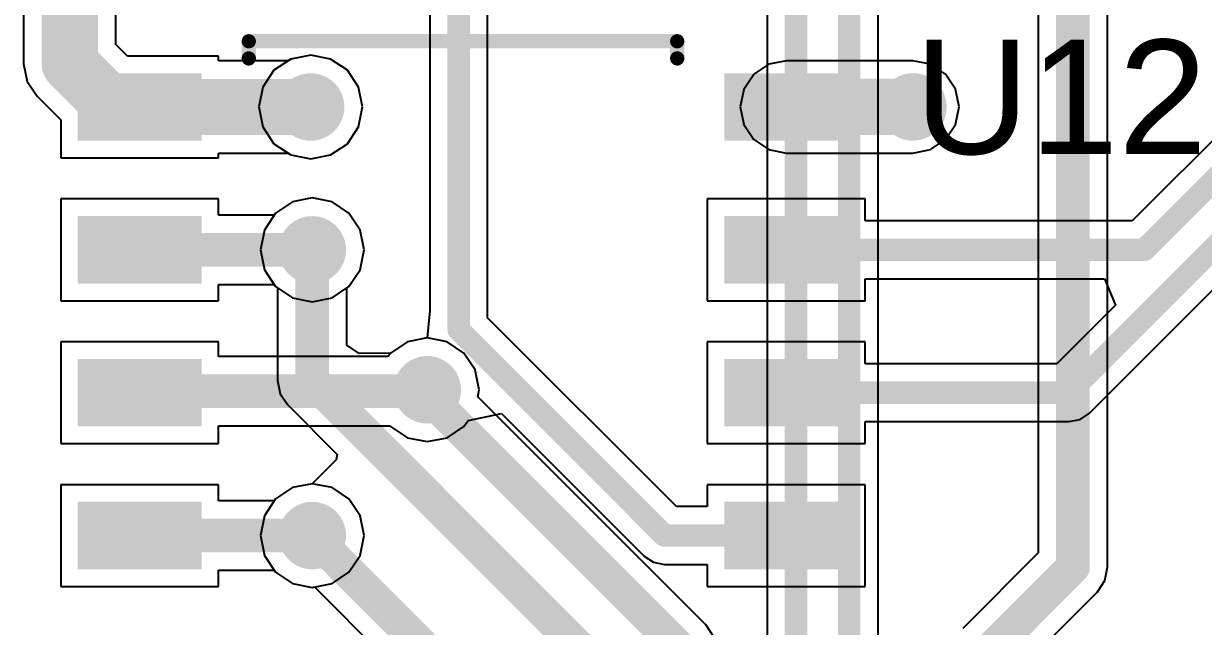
# Model space of a CAD drawing. Header units: millimetres. Extents: x -0.52 to 3.79, y -0.54 to 3.26.
# Drawn here: x 3.0557 to 3.4687, y 1.0172 to 1.2282 of the extents above; entities that cross this region are included whole.
import ezdxf

# ---------------------------------------------------------------- set-up
doc = ezdxf.new("R2010")
doc.units = ezdxf.units.MM
doc.header["$MEASUREMENT"] = 0
for name, color, linetype in [('BottomLayer', 5, 'Continuous'), ('BottomSolder', 6, 'Continuous'), ('TopLayer', 1, 'Continuous'), ('TopOverlay', 2, 'Continuous'), ('TopPaste', 8, 'Continuous'), ('TopSolder', 216, 'Continuous'), ('ViaHoleLayer', 16, 'Continuous')]:
    doc.layers.add(name, color=color, linetype=linetype)
doc.styles.add('Arial', font='', dxfattribs={"height": 0.2})
doc.styles.get('Arial').set_extended_font_data('Arial')

# ---------------------------------------------------------------- blocks, each defined once
blk = doc.blocks.new('SOP_16_150____66')
at = {"layer": 'TopLayer'}
for points in [[(-0.13484255, 0.186811), (-0.09153545, 0.186811), (-0.09153545, 0.163189), (-0.13484255, 0.163189)], [(0.09153545, 0.186811), (0.13484255, 0.186811), (0.13484255, 0.163189), (0.09153545, 0.163189)], [(-0.13484255, 0.136811), (-0.09153545, 0.136811), (-0.09153545, 0.113189), (-0.13484255, 0.113189)], [(0.09153545, 0.136811), (0.13484255, 0.136811), (0.13484255, 0.113189), (0.09153545, 0.113189)], [(-0.13484255, 0.086811), (-0.09153545, 0.086811), (-0.09153545, 0.063189), (-0.13484255, 0.063189)], [(0.09153545, 0.086811), (0.13484255, 0.086811), (0.13484255, 0.063189), (0.09153545, 0.063189)], [(-0.13484255, 0.036811), (-0.09153545, 0.036811), (-0.09153545, 0.013189), (-0.13484255, 0.013189)], [(0.09153545, 0.036811), (0.13484255, 0.036811), (0.13484255, 0.013189), (0.09153545, 0.013189)], [(-0.13484255, -0.013189), (-0.09153545, -0.013189), (-0.09153545, -0.036811), (-0.13484255, -0.036811)], [(0.09153545, -0.013189), (0.13484255, -0.013189), (0.13484255, -0.036811), (0.09153545, -0.036811)], [(-0.13484255, -0.063189), (-0.09153545, -0.063189), (-0.09153545, -0.086811), (-0.13484255, -0.086811)], [(0.09153545, -0.063189), (0.13484255, -0.063189), (0.13484255, -0.086811), (0.09153545, -0.086811)], [(-0.13484255, -0.113189), (-0.09153545, -0.113189), (-0.09153545, -0.136811), (-0.13484255, -0.136811)], [(0.09153545, -0.113189), (0.13484255, -0.113189), (0.13484255, -0.136811), (0.09153545, -0.136811)], [(-0.13484255, -0.163189), (-0.09153545, -0.163189), (-0.09153545, -0.186811), (-0.13484255, -0.186811)], [(0.09153545, -0.163189), (0.13484255, -0.163189), (0.13484255, -0.186811), (0.09153545, -0.186811)]]:
    blk.add_hatch(color=1, dxfattribs=at).paths.add_polyline_path(points)
at = {"layer": 'TopOverlay'}
blk.add_hatch(color=2, dxfattribs=at).paths.add_polyline_path([(-0.088, 0.16), (-0.077, 0.16), (-0.077, 0.186), (-0.088, 0.186)])
at = {"layer": 'TopPaste'}
for points in [[(-0.13484255, 0.186811), (-0.09153545, 0.186811), (-0.09153545, 0.163189), (-0.13484255, 0.163189)], [(0.09153545, 0.186811), (0.13484255, 0.186811), (0.13484255, 0.163189), (0.09153545, 0.163189)], [(-0.13484255, 0.136811), (-0.09153545, 0.136811), (-0.09153545, 0.113189), (-0.13484255, 0.113189)], [(0.09153545, 0.136811), (0.13484255, 0.136811), (0.13484255, 0.113189), (0.09153545, 0.113189)], [(-0.13484255, 0.086811), (-0.09153545, 0.086811), (-0.09153545, 0.063189), (-0.13484255, 0.063189)], [(0.09153545, 0.086811), (0.13484255, 0.086811), (0.13484255, 0.063189), (0.09153545, 0.063189)], [(-0.13484255, 0.036811), (-0.09153545, 0.036811), (-0.09153545, 0.013189), (-0.13484255, 0.013189)], [(0.09153545, 0.036811), (0.13484255, 0.036811), (0.13484255, 0.013189), (0.09153545, 0.013189)], [(-0.13484255, -0.013189), (-0.09153545, -0.013189), (-0.09153545, -0.036811), (-0.13484255, -0.036811)], [(0.09153545, -0.013189), (0.13484255, -0.013189), (0.13484255, -0.036811), (0.09153545, -0.036811)], [(-0.13484255, -0.063189), (-0.09153545, -0.063189), (-0.09153545, -0.086811), (-0.13484255, -0.086811)], [(0.09153545, -0.063189), (0.13484255, -0.063189), (0.13484255, -0.086811), (0.09153545, -0.086811)], [(-0.13484255, -0.113189), (-0.09153545, -0.113189), (-0.09153545, -0.136811), (-0.13484255, -0.136811)], [(0.09153545, -0.113189), (0.13484255, -0.113189), (0.13484255, -0.136811), (0.09153545, -0.136811)], [(-0.13484255, -0.163189), (-0.09153545, -0.163189), (-0.09153545, -0.186811), (-0.13484255, -0.186811)], [(0.09153545, -0.163189), (0.13484255, -0.163189), (0.13484255, -0.186811), (0.09153545, -0.186811)]]:
    blk.add_hatch(color=8, dxfattribs=at).paths.add_polyline_path(points)
at = {"layer": 'TopSolder'}
for points in [[(-0.13484255, 0.186811), (-0.09153545, 0.186811), (-0.09153545, 0.163189), (-0.13484255, 0.163189)], [(0.09153545, 0.186811), (0.13484255, 0.186811), (0.13484255, 0.163189), (0.09153545, 0.163189)], [(-0.13484255, 0.136811), (-0.09153545, 0.136811), (-0.09153545, 0.113189), (-0.13484255, 0.113189)], [(0.09153545, 0.136811), (0.13484255, 0.136811), (0.13484255, 0.113189), (0.09153545, 0.113189)], [(-0.13484255, 0.086811), (-0.09153545, 0.086811), (-0.09153545, 0.063189), (-0.13484255, 0.063189)], [(0.09153545, 0.086811), (0.13484255, 0.086811), (0.13484255, 0.063189), (0.09153545, 0.063189)], [(-0.13484255, 0.036811), (-0.09153545, 0.036811), (-0.09153545, 0.013189), (-0.13484255, 0.013189)], [(0.09153545, 0.036811), (0.13484255, 0.036811), (0.13484255, 0.013189), (0.09153545, 0.013189)], [(-0.13484255, -0.013189), (-0.09153545, -0.013189), (-0.09153545, -0.036811), (-0.13484255, -0.036811)], [(0.09153545, -0.013189), (0.13484255, -0.013189), (0.13484255, -0.036811), (0.09153545, -0.036811)], [(-0.13484255, -0.063189), (-0.09153545, -0.063189), (-0.09153545, -0.086811), (-0.13484255, -0.086811)], [(0.09153545, -0.063189), (0.13484255, -0.063189), (0.13484255, -0.086811), (0.09153545, -0.086811)], [(-0.13484255, -0.113189), (-0.09153545, -0.113189), (-0.09153545, -0.136811), (-0.13484255, -0.136811)], [(0.09153545, -0.113189), (0.13484255, -0.113189), (0.13484255, -0.136811), (0.09153545, -0.136811)], [(-0.13484255, -0.163189), (-0.09153545, -0.163189), (-0.09153545, -0.186811), (-0.13484255, -0.186811)], [(0.09153545, -0.163189), (0.13484255, -0.163189), (0.13484255, -0.186811), (0.09153545, -0.186811)]]:
    blk.add_hatch(color=216, dxfattribs=at).paths.add_polyline_path(points)
at = {"layer": 'TopOverlay', "const_width": 0.005}
for points in [[(-0.075, 0.198), (-0.075, 0.192)], [(0.075, 0.198), (-0.075, 0.198)], [(0.075, 0.198), (0.075, 0.192)], [(-0.146, 0.181), (-0.146, 0.171)], [(-0.141, 0.176), (-0.146, 0.181)], [(-0.141, 0.176), (-0.146, 0.171)], [(-0.075, -0.192), (-0.075, -0.198)], [(0.075, -0.192), (0.075, -0.198)], [(0.075, -0.198), (-0.075, -0.198)]]:
    blk.add_lwpolyline(points, dxfattribs=at)
at = {"layer": 'TopOverlay', "const_width": 0.0025}
for points in [[(-0.07625, 0.198, 1), (-0.07375, 0.198, 1)], [(-0.07625, 0.198, 1), (-0.07375, 0.198, 1)], [(0.07375, 0.198, 1), (0.07625, 0.198, 1)], [(0.07375, 0.198, 1), (0.07625, 0.198, 1)], [(-0.07625, 0.192, 1), (-0.07375, 0.192, 1)], [(0.07375, 0.192, 1), (0.07625, 0.192, 1)], [(-0.14725, 0.181, 1), (-0.14475, 0.181, 1)], [(-0.14725, 0.181, 1), (-0.14475, 0.181, 1)], [(-0.14225, 0.176, 1), (-0.13975, 0.176, 1)], [(-0.14225, 0.176, 1), (-0.13975, 0.176, 1)], [(-0.14725, 0.171, 1), (-0.14475, 0.171, 1)], [(-0.14725, 0.171, 1), (-0.14475, 0.171, 1)], [(-0.07625, -0.192, 1), (-0.07375, -0.192, 1)], [(0.07375, -0.192, 1), (0.07625, -0.192, 1)], [(-0.07625, -0.198, 1), (-0.07375, -0.198, 1)], [(-0.07625, -0.198, 1), (-0.07375, -0.198, 1)], [(0.07375, -0.198, 1), (0.07625, -0.198, 1)], [(0.07375, -0.198, 1), (0.07625, -0.198, 1)]]:
    blk.add_lwpolyline(points, format="xyb", close=True, dxfattribs=at)

msp = doc.modelspace()

# ---------------------------------------------------------------- hatches: boundary and pattern name
at = {"layer": 'BottomLayer'}
h = msp.add_hatch(color=5, dxfattribs=at)
edge = h.paths.add_edge_path()
edge.add_arc((3.1561732, 1.1989685), 0.011811, 0, 360)
h = msp.add_hatch(color=5, dxfattribs=at)
edge = h.paths.add_edge_path()
edge.add_arc((3.367, 1.199), 0.011811, 0, 360)
h = msp.add_hatch(color=5, dxfattribs=at)
edge = h.paths.add_edge_path()
edge.add_arc((3.1567412, 1.1489685), 0.011811, 0, 360)
h = msp.add_hatch(color=5, dxfattribs=at)
edge = h.paths.add_edge_path()
edge.add_arc((3.197, 1.1), 0.011811, 0, 360)
h = msp.add_hatch(color=5, dxfattribs=at)
edge = h.paths.add_edge_path()
edge.add_arc((3.1567412, 1.0489685), 0.011811, 0, 360)
at = {"layer": 'BottomSolder'}
h = msp.add_hatch(color=6, dxfattribs=at)
edge = h.paths.add_edge_path()
edge.add_arc((3.1561732, 1.1989685), 0.0059055, 0, 360)
h = msp.add_hatch(color=6, dxfattribs=at)
edge = h.paths.add_edge_path()
edge.add_arc((3.367, 1.199), 0.0059055, 0, 360)
h = msp.add_hatch(color=6, dxfattribs=at)
edge = h.paths.add_edge_path()
edge.add_arc((3.1567412, 1.1489685), 0.0059055, 0, 360)
h = msp.add_hatch(color=6, dxfattribs=at)
edge = h.paths.add_edge_path()
edge.add_arc((3.197, 1.1), 0.0059055, 0, 360)
h = msp.add_hatch(color=6, dxfattribs=at)
edge = h.paths.add_edge_path()
edge.add_arc((3.1567412, 1.0489685), 0.0059055, 0, 360)
at = {"layer": 'TopLayer'}
h = msp.add_hatch(color=1, dxfattribs=at)
edge = h.paths.add_edge_path()
edge.add_arc((3.1561732, 1.1989685), 0.011811, 0, 360)
h = msp.add_hatch(color=1, dxfattribs=at)
edge = h.paths.add_edge_path()
edge.add_arc((3.367, 1.199), 0.011811, 0, 360)
h = msp.add_hatch(color=1, dxfattribs=at)
edge = h.paths.add_edge_path()
edge.add_arc((3.1567412, 1.1489685), 0.011811, 0, 360)
h = msp.add_hatch(color=1, dxfattribs=at)
edge = h.paths.add_edge_path()
edge.add_arc((3.197, 1.1), 0.011811, 0, 360)
h = msp.add_hatch(color=1, dxfattribs=at)
edge = h.paths.add_edge_path()
edge.add_arc((3.1567412, 1.0489685), 0.011811, 0, 360)
at = {"layer": 'TopSolder'}
h = msp.add_hatch(color=216, dxfattribs=at)
edge = h.paths.add_edge_path()
edge.add_arc((3.1561732, 1.1989685), 0.0059055, 0, 360)
h = msp.add_hatch(color=216, dxfattribs=at)
edge = h.paths.add_edge_path()
edge.add_arc((3.367, 1.199), 0.0059055, 0, 360)
h = msp.add_hatch(color=216, dxfattribs=at)
edge = h.paths.add_edge_path()
edge.add_arc((3.1567412, 1.1489685), 0.0059055, 0, 360)
h = msp.add_hatch(color=216, dxfattribs=at)
edge = h.paths.add_edge_path()
edge.add_arc((3.197, 1.1), 0.0059055, 0, 360)
h = msp.add_hatch(color=216, dxfattribs=at)
edge = h.paths.add_edge_path()
edge.add_arc((3.1567412, 1.0489685), 0.0059055, 0, 360)
at = {"layer": 'ViaHoleLayer'}
h = msp.add_hatch(color=16, dxfattribs=at)
edge = h.paths.add_edge_path()
edge.add_arc((3.1561732, 1.1989685), 0.0059055, 0, 360)
h = msp.add_hatch(color=16, dxfattribs=at)
edge = h.paths.add_edge_path()
edge.add_arc((3.367, 1.199), 0.0059055, 0, 360)
h = msp.add_hatch(color=16, dxfattribs=at)
edge = h.paths.add_edge_path()
edge.add_arc((3.1567412, 1.1489685), 0.0059055, 0, 360)
h = msp.add_hatch(color=16, dxfattribs=at)
edge = h.paths.add_edge_path()
edge.add_arc((3.197, 1.1), 0.0059055, 0, 360)
h = msp.add_hatch(color=16, dxfattribs=at)
edge = h.paths.add_edge_path()
edge.add_arc((3.1567412, 1.0489685), 0.0059055, 0, 360)

# ---------------------------------------------------------------- linework, layer by layer
at = {"layer": 'BottomLayer'}
for p, q in [((3.315932, 1.4333251), (3.315932, 0.8673714)), ((3.4351387, 1.0378813), (3.4351387, 1.2929719)), ((3.4108613, 1.2893907), (3.4108613, 1.0429088)), ((3.3547951, 0.9671416), (3.3547951, 1.2587161)), ((3.1492237, 1.2157461), (3.1433322, 1.2118095)), ((3.1561732, 1.2171284), (3.1492237, 1.2157461)), ((3.1631227, 1.2157461), (3.1561732, 1.2171284)), ((3.1690142, 1.2118095), (3.1631227, 1.2157461)), ((3.1433322, 1.2118095), (3.1393956, 1.205918)), ((3.1729508, 1.205918), (3.1690142, 1.2118095)), ((3.1393956, 1.205918), (3.1380133, 1.1989685)), ((3.1743331, 1.1989685), (3.1729508, 1.205918)), ((3.1380133, 1.1989685), (3.1393956, 1.192019)), ((3.1729508, 1.192019), (3.1743331, 1.1989685)), ((3.1393956, 1.192019), (3.1433322, 1.1861275)), ((3.1690142, 1.1861275), (3.1729508, 1.192019)), ((3.1433322, 1.1861275), (3.1492237, 1.1821909)), ((3.1631227, 1.1821909), (3.1690142, 1.1861275)), ((3.1492237, 1.1821909), (3.1561732, 1.1808086)), ((3.1561732, 1.1808086), (3.1631227, 1.1821909)), ((3.1497917, 1.1657461), (3.1439002, 1.1618095)), ((3.1567412, 1.1671284), (3.1497917, 1.1657461)), ((3.1636907, 1.1657461), (3.1567412, 1.1671284)), ((3.1695822, 1.1618095), (3.1636907, 1.1657461)), ((3.1439002, 1.1618095), (3.1399636, 1.155918)), ((3.1735188, 1.155918), (3.1695822, 1.1618095)), ((3.1399636, 1.155918), (3.1385813, 1.1489685)), ((3.1749011, 1.1489685), (3.1735188, 1.155918)), ((3.1385813, 1.1489685), (3.1399636, 1.142019)), ((3.1735188, 1.142019), (3.1749011, 1.1489685)), ((3.1399636, 1.142019), (3.1439002, 1.1361275)), ((3.1695822, 1.1361275), (3.1735188, 1.142019)), ((3.1439002, 1.1361275), (3.1446025, 1.1356582)), ((3.1688799, 1.1356582), (3.1695822, 1.1361275)), ((3.1446025, 1.1356582), (3.1446025, 1.1032593)), ((3.1688799, 1.1155641), (3.1688799, 1.1356582)), ((3.1730983, 1.1126402), (3.1688799, 1.1155641)), ((3.1900505, 1.1167776), (3.1841591, 1.112841)), ((3.197, 1.1181599), (3.1900505, 1.1167776)), ((3.2039495, 1.1167776), (3.197, 1.1181599)), ((3.209841, 1.112841), (3.2039495, 1.1167776)), ((3.1841591, 1.112841), (3.1730983, 1.1126402)), ((3.2137776, 1.1069495), (3.209841, 1.112841)), ((3.2151599, 1.1), (3.2137776, 1.1069495)), ((3.1446025, 1.1032593), (3.1446024, 1.1032588)), ((3.1446024, 1.1032588), (3.1455265, 1.0986135)), ((3.2146633, 1.0975035), (3.2151599, 1.1)), ((3.1455265, 1.0986135), (3.1481578, 1.0946754)), ((3.1481578, 1.0946754), (3.1654518, 1.0773814)), ((3.2945834, 1.0175834), (3.2146633, 1.0975035)), ((3.1650854, 1.0754888), (3.1567411, 1.0671284)), ((3.1654518, 1.0773814), (3.1650854, 1.0754888)), ((3.1497917, 1.0657461), (3.1439002, 1.0618095)), ((3.1567411, 1.0671284), (3.1497917, 1.0657461)), ((3.1439002, 1.0618095), (3.1399636, 1.055918)), ((3.1399636, 1.055918), (3.1385813, 1.0489685)), ((3.1385813, 1.0489685), (3.1399636, 1.042019)), ((3.1399636, 1.042019), (3.1439002, 1.0361275)), ((3.4108613, 1.0429088), (3.3844319, 1.0164794)), ((3.4342147, 1.0332355), (3.4351388, 1.0378808)), ((3.4351388, 1.0378808), (3.4351387, 1.0378813)), ((3.1439002, 1.0361275), (3.1497917, 1.0321909)), ((3.4315834, 1.0292974), (3.4342147, 1.0332355)), ((3.1497917, 1.0321909), (3.1567412, 1.0308086)), ((3.1567412, 1.0308086), (3.1575696, 1.0309734)), ((3.1575696, 1.0309734), (3.1998613, 0.9886817)), ((3.4015986, 0.9993127), (3.4315831, 1.0292972)), ((3.4315831, 1.0292972), (3.4315834, 1.0292974)), ((3.2972147, 1.0136453), (3.2945834, 1.0175834))]:
    msp.add_line(p, q, dxfattribs=at)
for points, const_width in [([(3.3446634, 0.9629449), (3.3446634, 1.4633367)], 0.007874), ([(3.3260637, 0.8673714), (3.3260637, 1.4375218)], 0.007874), ([(3.423, 1.0378808), (3.423, 1.298)], 0.011811), ([(3.1567412, 1.1032588), (3.1567412, 1.1489685)], 0.011811), ([(3.1567412, 1.1032588), (3.264, 0.996)], 0.011811), ([(3.197, 1.098), (3.197, 1.1)], 0.011811), ([(3.197, 1.098), (3.286, 1.009)], 0.011811), ([(3.1567412, 1.0489685), (3.212, 0.9937097)], 0.011811), ([(3.3836035, 0.9984843), (3.423, 1.0378808)], 0.011811)]:
    msp.add_lwpolyline(points, dxfattribs=dict(at, const_width=const_width))
at = {"layer": 'BottomLayer', "const_width": 0.0059055}
for points in [[(3.1537885, 1.1489685, 1), (3.1596939, 1.1489685, 1)], [(3.1537885, 1.1032588, 1), (3.1596939, 1.1032588, 1)], [(3.1537885, 1.1032588, 1), (3.1596939, 1.1032588, 1)], [(3.1940473, 1.1, 1), (3.1999527, 1.1, 1)], [(3.1940473, 1.098, 1), (3.1999527, 1.098, 1)], [(3.1940473, 1.098, 1), (3.1999527, 1.098, 1)], [(3.1537885, 1.0489685, 1), (3.1596939, 1.0489685, 1)], [(3.4200473, 1.0378808, 1), (3.4259527, 1.0378808, 1)], [(3.4200473, 1.0378808, 1), (3.4259527, 1.0378808, 1)]]:
    msp.add_lwpolyline(points, format="xyb", close=True, dxfattribs=at)
at = {"layer": 'TopLayer'}
for p, q in [((3.1978683, 1.4068033), (3.1978683, 1.1277525)), ((3.2181317, 1.1251967), (3.2181317, 1.3174743)), ((3.5471301, 1.2624172), (3.4438131, 1.1591003)), ((3.0556758, 1.2503465), (3.0556758, 1.214126)), ((3.4287961, 1.0918044), (3.584111, 1.2471193)), ((3.0879816, 1.2208168), (3.0879816, 1.2362213)), ((3.0920189, 1.2167795), (3.0879816, 1.2208168)), ((3.1239625, 1.2167795), (3.0920189, 1.2167795)), ((3.1239625, 1.2151214), (3.1239625, 1.2167795)), ((3.1482888, 1.2151214), (3.1239625, 1.2151214)), ((3.1492237, 1.2157461), (3.1482888, 1.2151214)), ((3.1561732, 1.2171284), (3.1492237, 1.2157461)), ((3.1631227, 1.2157461), (3.1561732, 1.2171284)), ((3.1690142, 1.2118095), (3.1631227, 1.2157461)), ((3.3227028, 1.2151372), (3.3165214, 1.2139076)), ((3.3669211, 1.2151372), (3.3227028, 1.2151372)), ((3.367, 1.2151529), (3.3669211, 1.2151372)), ((3.3731815, 1.2139233), (3.367, 1.2151529)), ((3.0556758, 1.214126), (3.0569054, 1.2079445)), ((3.1729508, 1.205918), (3.1690142, 1.2118095)), ((3.3112652, 1.2103903), (3.3077637, 1.20515)), ((3.3112809, 1.2104061), (3.3112652, 1.2103903)), ((3.3165214, 1.2139076), (3.3112809, 1.2104061)), ((3.3784218, 1.2104218), (3.3731815, 1.2139233)), ((3.3819233, 1.2051815), (3.3784218, 1.2104218)), ((3.0569054, 1.2079445), (3.0604069, 1.2027041)), ((3.0604069, 1.2027041), (3.0686555, 1.1944556)), ((3.1743331, 1.1989685), (3.1729508, 1.205918)), ((3.3077637, 1.20515), (3.3065341, 1.1989685)), ((3.3831529, 1.199), (3.3819233, 1.2051815)), ((3.1729508, 1.192019), (3.1743331, 1.1989685)), ((3.3065341, 1.1989685), (3.3077637, 1.192787)), ((3.3819233, 1.1928185), (3.3831529, 1.199)), ((3.0686555, 1.1944556), (3.0686555, 1.1811575)), ((3.1690142, 1.1861275), (3.1729508, 1.192019)), ((3.3077637, 1.192787), (3.3112652, 1.1875467)), ((3.3784218, 1.1875782), (3.3819233, 1.1928185)), ((3.1631227, 1.1821909), (3.1690142, 1.1861275)), ((3.3112652, 1.1875467), (3.3165055, 1.1840452)), ((3.3731658, 1.184061), (3.3784061, 1.1875625)), ((3.3784061, 1.1875625), (3.3784218, 1.1875782)), ((3.1239625, 1.1811575), (3.1239625, 1.1828156)), ((3.1239625, 1.1828156), (3.1482888, 1.1828156)), ((3.1482888, 1.1828156), (3.1492237, 1.1821909)), ((3.1492237, 1.1821909), (3.1561732, 1.1808086)), ((3.1561732, 1.1808086), (3.1631227, 1.1821909)), ((3.3165055, 1.1840452), (3.322687, 1.1828156)), ((3.322687, 1.1828156), (3.3227664, 1.1828314)), ((3.3227664, 1.1828314), (3.3669843, 1.1828314)), ((3.3669843, 1.1828314), (3.3731658, 1.184061)), ((3.0686555, 1.1811575), (3.1239625, 1.1811575)), ((3.1239625, 1.1667795), (3.0686555, 1.1667795)), ((3.0686555, 1.1667795), (3.0686555, 1.1311575)), ((3.1239625, 1.1611072), (3.1239625, 1.1667795)), ((3.1497917, 1.1657461), (3.1439002, 1.1618095)), ((3.1567412, 1.1671284), (3.1497917, 1.1657461)), ((3.1636907, 1.1657461), (3.1567412, 1.1671284)), ((3.1695822, 1.1618095), (3.1636907, 1.1657461)), ((3.3503405, 1.1667795), (3.2950335, 1.1667795)), ((3.2950335, 1.1667795), (3.2950335, 1.1311575)), ((3.3503405, 1.1591003), (3.3503405, 1.1667795)), ((3.1434309, 1.1611072), (3.1239625, 1.1611072)), ((3.1439002, 1.1618095), (3.1434309, 1.1611072)), ((3.1735188, 1.155918), (3.1695822, 1.1618095)), ((3.4438131, 1.1591003), (3.3503405, 1.1591003)), ((3.1749011, 1.1489685), (3.1735188, 1.155918)), ((3.1735188, 1.142019), (3.1749011, 1.1489685)), ((3.1695822, 1.1361275), (3.1735188, 1.142019)), ((3.1239625, 1.1311575), (3.1239625, 1.1368298)), ((3.1239625, 1.1368298), (3.1434309, 1.1368298)), ((3.1434309, 1.1368298), (3.1439002, 1.1361275)), ((3.1439002, 1.1361275), (3.1497917, 1.1321909)), ((3.1636907, 1.1321909), (3.1695822, 1.1361275)), ((3.3503405, 1.1311575), (3.3503405, 1.1388369)), ((3.3503405, 1.1388369), (3.4341061, 1.1388369)), ((3.4341061, 1.1388369), (3.437933, 1.1295981)), ((3.1497917, 1.1321909), (3.1567412, 1.1308086)), ((3.1567412, 1.1308086), (3.1636907, 1.1321909)), ((3.0686555, 1.1311575), (3.1239625, 1.1311575)), ((3.1978683, 1.1277525), (3.1969999, 1.1181599)), ((3.2950335, 1.1311575), (3.3503405, 1.1311575)), ((3.437933, 1.1295981), (3.4174352, 1.1091003)), ((3.2842281, 1.0591003), (3.2181317, 1.1251967)), ((3.1239625, 1.1167795), (3.0686555, 1.1167795)), ((3.0686555, 1.1167795), (3.0686555, 1.0811575)), ((3.1239625, 1.111623), (3.1239625, 1.1167795)), ((3.1900505, 1.1167776), (3.184159, 1.112841)), ((3.1969999, 1.1181599), (3.1900505, 1.1167776)), ((3.3503405, 1.1167795), (3.2950335, 1.1167795)), ((3.2950335, 1.1167795), (3.2950335, 1.0811575)), ((3.3503405, 1.1091003), (3.3503405, 1.1167795)), ((3.1833452, 1.111623), (3.1239625, 1.111623)), ((3.184159, 1.112841), (3.1833452, 1.111623)), ((3.4174352, 1.1091003), (3.3503405, 1.1091003)), ((3.2112547, 1.0892747), (3.2229359, 1.0917357)), ((3.2229359, 1.0917357), (3.2728672, 1.0418044)), ((3.4255092, 1.0896081), (3.4287961, 1.0918044)), ((3.1239625, 1.0811575), (3.1239625, 1.0873456)), ((3.1239625, 1.0873456), (3.1840343, 1.0873456)), ((3.1840343, 1.0873456), (3.184159, 1.087159)), ((3.184159, 1.087159), (3.1900505, 1.0832224)), ((3.2039495, 1.0832224), (3.209841, 1.087159)), ((3.209841, 1.087159), (3.2112547, 1.0892747)), ((3.3503405, 1.0811575), (3.3503405, 1.0888369)), ((3.3503405, 1.0888369), (3.4216319, 1.0888369)), ((3.4216319, 1.0888369), (3.4255092, 1.0896081)), ((3.1900505, 1.0832224), (3.197, 1.0818401)), ((3.197, 1.0818401), (3.2039495, 1.0832224)), ((3.0686555, 1.0811575), (3.1239625, 1.0811575)), ((3.2950335, 1.0811575), (3.3503405, 1.0811575)), ((3.1239625, 1.0667795), (3.0686555, 1.0667795)), ((3.0686555, 1.0667795), (3.0686555, 1.0311575)), ((3.1239625, 1.0611072), (3.1239625, 1.0667795)), ((3.1497917, 1.0657461), (3.1439002, 1.0618095)), ((3.1567412, 1.0671284), (3.1497917, 1.0657461)), ((3.1636907, 1.0657461), (3.1567412, 1.0671284)), ((3.1695822, 1.0618095), (3.1636907, 1.0657461)), ((3.3503405, 1.0667795), (3.2950335, 1.0667795)), ((3.2950335, 1.0667795), (3.2950335, 1.0591003)), ((3.3503405, 1.0311575), (3.3503405, 1.0667795)), ((3.1439002, 1.0618095), (3.1434309, 1.0611072)), ((3.1735188, 1.055918), (3.1695822, 1.0618095)), ((3.1434309, 1.0611072), (3.1239625, 1.0611072)), ((3.2950335, 1.0591003), (3.2842281, 1.0591003)), ((3.1749011, 1.0489685), (3.1735188, 1.055918)), ((3.1735188, 1.042019), (3.1749011, 1.0489685)), ((3.1695822, 1.0361275), (3.1735188, 1.042019)), ((3.2728672, 1.0418044), (3.2761541, 1.0396081)), ((3.1239625, 1.0311575), (3.1239625, 1.0368298)), ((3.1239625, 1.0368298), (3.1434309, 1.0368298)), ((3.1434309, 1.0368298), (3.1439002, 1.0361275)), ((3.2761541, 1.0396081), (3.2800314, 1.0388369)), ((3.2800314, 1.0388369), (3.2950335, 1.0388369)), ((3.2950335, 1.0388369), (3.2950335, 1.0311575)), ((3.1439002, 1.0361275), (3.1497917, 1.0321909)), ((3.1636907, 1.0321909), (3.1695822, 1.0361275)), ((3.0686555, 1.0311575), (3.1239625, 1.0311575)), ((3.1497917, 1.0321909), (3.1567412, 1.0308086)), ((3.1567412, 1.0308086), (3.1636907, 1.0321909)), ((3.2950335, 1.0311575), (3.3503405, 1.0311575))]:
    msp.add_line(p, q, dxfattribs=at)
for points, const_width in [([(3.208, 1.121), (3.208, 1.411)], 0.007874), ([(3.0718287, 1.214126), (3.0718287, 1.2503465)], 0.019685), ([(3.4480098, 1.1489686), (3.5572618, 1.2582205)], 0.007874), ([(3.4216319, 1.0989686), (3.5769468, 1.2542835)], 0.007874), ([(3.0718287, 1.214126), (3.0869862, 1.1989686)], 0.019685), ([(3.096309, 1.1989685), (3.1561732, 1.1989685)], 0.019685), ([(3.322687, 1.1989685), (3.3227028, 1.1989843)], 0.019685), ([(3.3227028, 1.1989843), (3.3669843, 1.1989843)], 0.019685), ([(3.3669843, 1.1989843), (3.367, 1.199)], 0.019685), ([(3.096309, 1.1489685), (3.1567412, 1.1489685)], 0.011811), ([(3.322687, 1.1489686), (3.4480098, 1.1489686)], 0.007874), ([(3.208, 1.121), (3.2800314, 1.0489686)], 0.007874), ([(3.096309, 1.0989685), (3.0968248, 1.0994843)], 0.011811), ([(3.0968248, 1.0994843), (3.1964843, 1.0994843)], 0.011811), ([(3.1964843, 1.0994843), (3.197, 1.1)], 0.011811), ([(3.322687, 1.0989686), (3.4216319, 1.0989686)], 0.007874), ([(3.096309, 1.0489685), (3.1567412, 1.0489685)], 0.011811), ([(3.1015531, 1.0489686), (3.1015688, 1.0489843)], 0.011811), ([(3.2800314, 1.0489686), (3.322687, 1.0489686)], 0.007874)]:
    msp.add_lwpolyline(points, dxfattribs=dict(at, const_width=const_width))
for points, const_width in [([(3.0669075, 1.214126, 1), (3.0767499, 1.214126, 1)], 0.0098425), ([(3.0669075, 1.214126, 1), (3.0767499, 1.214126, 1)], 0.0098425), ([(3.082065, 1.1989686, 1), (3.0919074, 1.1989686, 1)], 0.0098425), ([(3.0913878, 1.1989685, 1), (3.1012302, 1.1989685, 1)], 0.0098425), ([(3.151252, 1.1989685, 1), (3.1610944, 1.1989685, 1)], 0.0098425), ([(3.3177658, 1.1989685, 1), (3.3276082, 1.1989685, 1)], 0.0098425), ([(3.3177816, 1.1989843, 1), (3.327624, 1.1989843, 1)], 0.0098425), ([(3.3177816, 1.1989843, 1), (3.327624, 1.1989843, 1)], 0.0098425), ([(3.3620631, 1.1989843, 1), (3.3719055, 1.1989843, 1)], 0.0098425), ([(3.3620631, 1.1989843, 1), (3.3719055, 1.1989843, 1)], 0.0098425), ([(3.3620788, 1.199, 1), (3.3719212, 1.199, 1)], 0.0098425), ([(3.0933563, 1.1489685, 1), (3.0992617, 1.1489685, 1)], 0.0059055), ([(3.1537885, 1.1489685, 1), (3.1596939, 1.1489685, 1)], 0.0059055), ([(3.3207185, 1.1489686, 1), (3.3246555, 1.1489686, 1)], 0.003937), ([(3.4460413, 1.1489686, 1), (3.4499783, 1.1489686, 1)], 0.003937), ([(3.4460413, 1.1489686, 1), (3.4499783, 1.1489686, 1)], 0.003937), ([(3.2060315, 1.121, 1), (3.2099685, 1.121, 1)], 0.003937), ([(3.2060315, 1.121, 1), (3.2099685, 1.121, 1)], 0.003937), ([(3.0933563, 1.0989685, 1), (3.0992617, 1.0989685, 1)], 0.0059055), ([(3.0938721, 1.0994843, 1), (3.0997775, 1.0994843, 1)], 0.0059055), ([(3.0938721, 1.0994843, 1), (3.0997775, 1.0994843, 1)], 0.0059055), ([(3.1935316, 1.0994843, 1), (3.199437, 1.0994843, 1)], 0.0059055), ([(3.1935316, 1.0994843, 1), (3.199437, 1.0994843, 1)], 0.0059055), ([(3.1940473, 1.1, 1), (3.1999527, 1.1, 1)], 0.0059055), ([(3.3207185, 1.0989686, 1), (3.3246555, 1.0989686, 1)], 0.003937), ([(3.4196634, 1.0989686, 1), (3.4236004, 1.0989686, 1)], 0.003937), ([(3.4196634, 1.0989686, 1), (3.4236004, 1.0989686, 1)], 0.003937), ([(3.0933563, 1.0489685, 1), (3.0992617, 1.0489685, 1)], 0.0059055), ([(3.0986004, 1.0489686, 1), (3.1045058, 1.0489686, 1)], 0.0059055), ([(3.0986161, 1.0489843, 1), (3.1045215, 1.0489843, 1)], 0.0059055), ([(3.1537885, 1.0489685, 1), (3.1596939, 1.0489685, 1)], 0.0059055), ([(3.2780629, 1.0489686, 1), (3.2819999, 1.0489686, 1)], 0.003937), ([(3.2780629, 1.0489686, 1), (3.2819999, 1.0489686, 1)], 0.003937), ([(3.3207185, 1.0489686, 1), (3.3246555, 1.0489686, 1)], 0.003937)]:
    msp.add_lwpolyline(points, format="xyb", close=True, dxfattribs=dict(at, const_width=const_width))

# ---------------------------------------------------------------- block references
at = {"rotation": 180}
msp.add_blockref('SOP_16_150____66', (3.209498, 1.0239685), dxfattribs=at)

# ---------------------------------------------------------------- texts
at = {"layer": 'TopOverlay', "style": 'Arial'}
msp.add_text('U12', height=0.04, dxfattribs=at).set_placement((3.3675162, 1.1825065))

doc.saveas('drawing.dxf')
